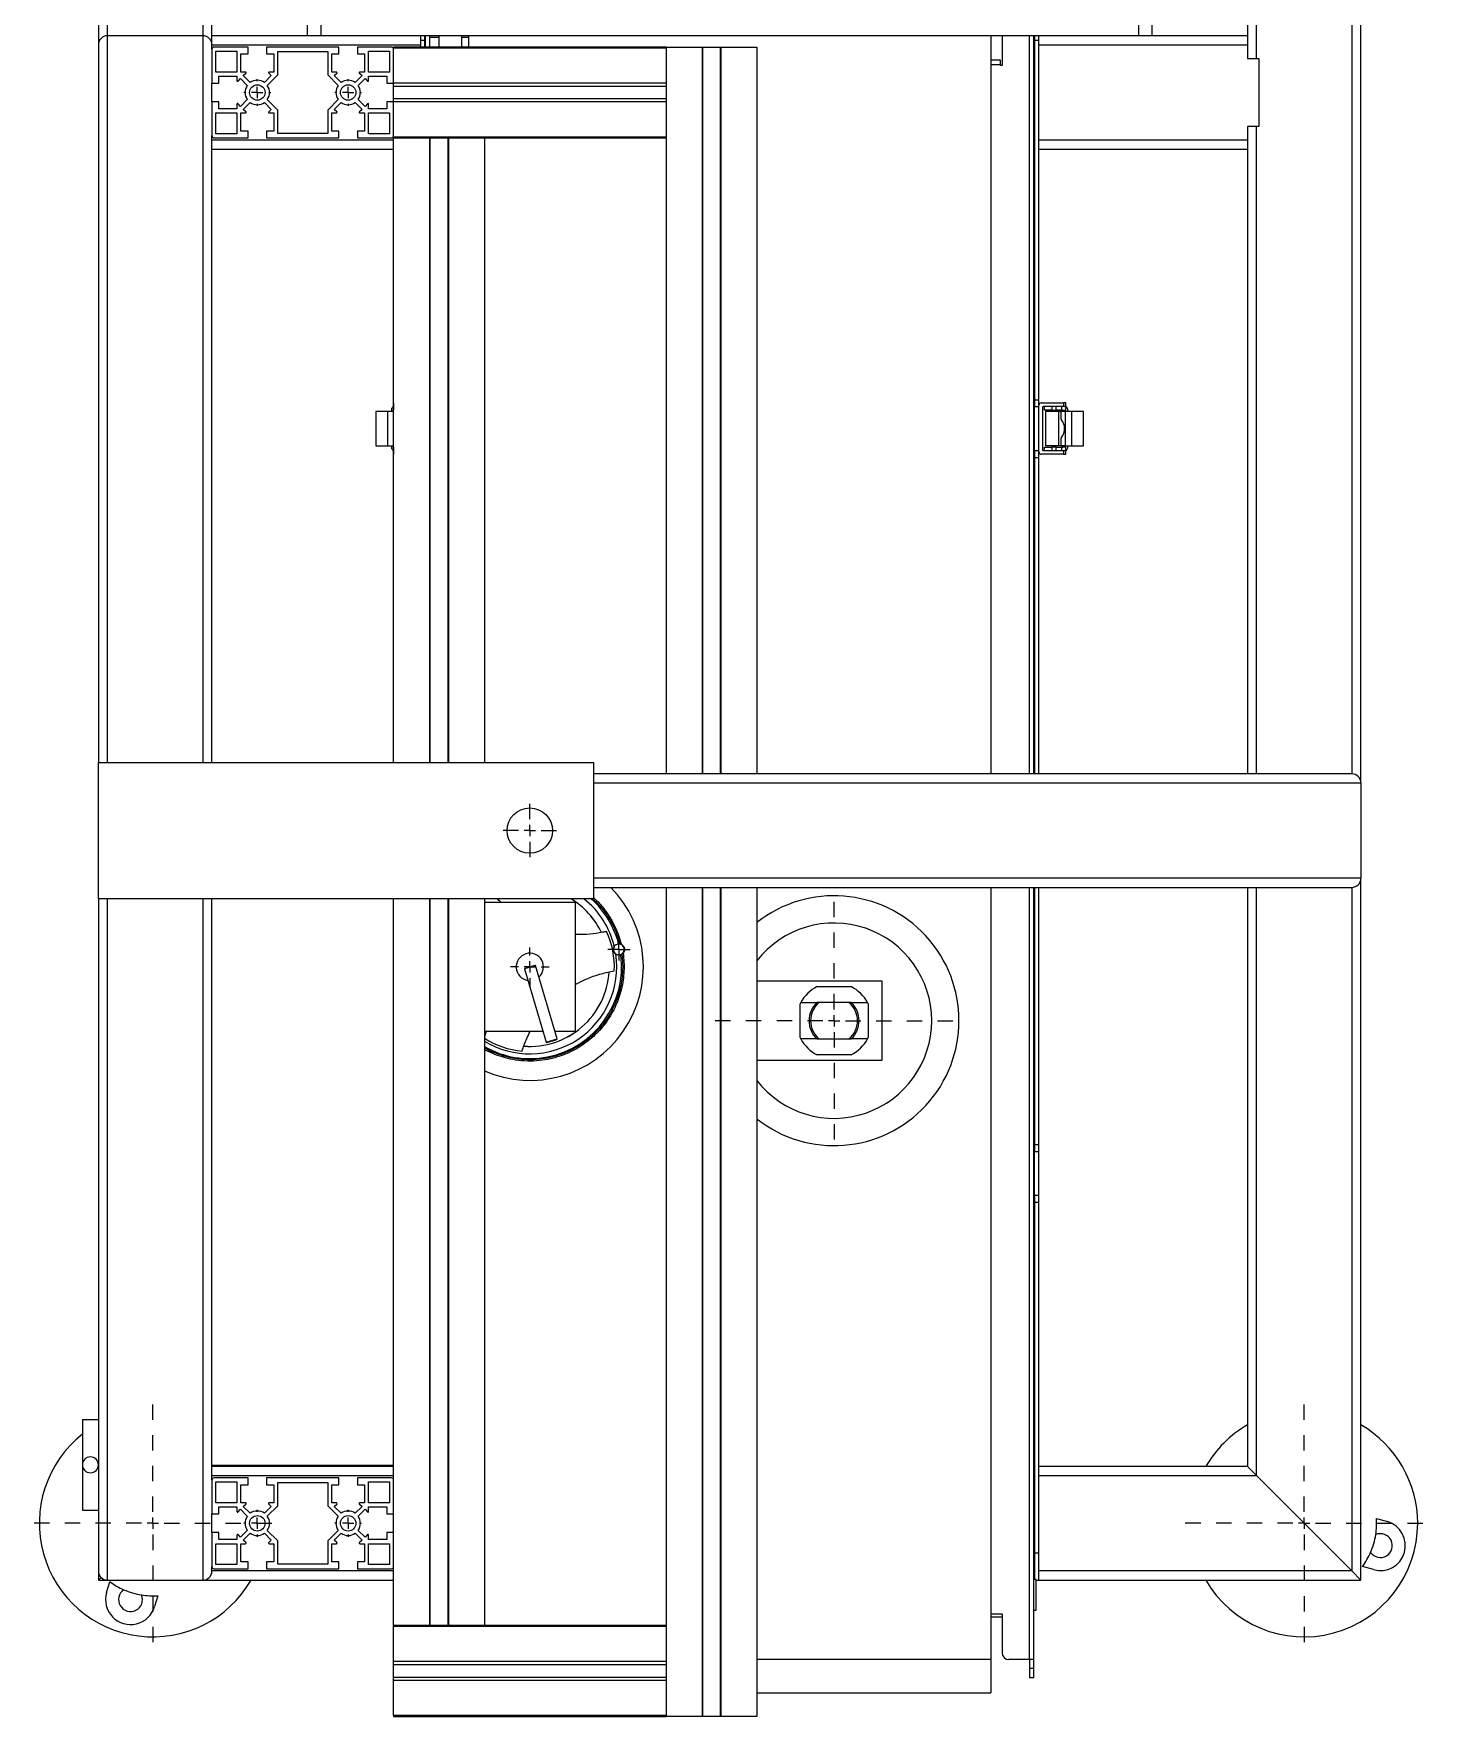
# Model space of a CAD drawing. Header units: millimetres. Extents: x -1052 to 3351, y 0 to 2015.
# Drawn here: x -318.82 to -309.77, y 1730.34 to 1741.3 of the extents above; entities that cross this region are included whole.
import ezdxf

# ---------------------------------------------------------------- set-up
doc = ezdxf.new("R2010")
doc.units = ezdxf.units.MM
doc.linetypes.add('虚线', pattern=[2, 1, -1])
doc.layers.add('粗实线层', color=7, linetype='Continuous', lineweight=35)
doc.layers.add('虚线层', color=6, linetype='虚线', lineweight=18)

# ---------------------------------------------------------------- blocks, each defined once
blk = doc.blocks.new('SW_CENTERMARKSYMBOL_0')
at = {"layer": '虚线层', "color": 0}
for p, q in [((-5, 0), (-5.9, 0)), ((0, 0), (-2.5, 0)), ((0, 5), (0, 5.9)), ((0, 0), (0, 2.5)), ((0, 0), (0, -2.5)), ((0, 0), (2.5, 0)), ((5, 0), (5.9, 0)), ((0, -5), (0, -5.9))]:
    blk.add_line(p, q, dxfattribs=at)
blk = doc.blocks.new('SW_CENTERMARKSYMBOL_1')
at = {"layer": '虚线层', "color": 0}
for p, q in [((-5, 0), (-5.9, 0)), ((0, 0), (-2.5, 0)), ((0, 5), (0, 5.9)), ((0, 0), (0, 2.5)), ((0, 0), (0, -2.5)), ((0, 0), (2.5, 0)), ((5, 0), (5.9, 0)), ((0, -5), (0, -5.9))]:
    blk.add_line(p, q, dxfattribs=at)
blk = doc.blocks.new('SW_CENTERMARKSYMBOL_4')
at = {"layer": '虚线层', "color": 0}
for p, q in [((0, 5), (0, 57.5)), ((-5, 0), (-57.5, 0)), ((0, 0), (-2.5, 0)), ((0, 0), (0, 2.5)), ((0, 0), (0, -2.5)), ((0, 0), (2.5, 0)), ((5, 0), (57.5, 0)), ((0, -5), (0, -57.5))]:
    blk.add_line(p, q, dxfattribs=at)
blk = doc.blocks.new('SW_CENTERMARKSYMBOL_5')
at = {"layer": '虚线层', "color": 0}
for p, q in [((0, 5), (0, 8.5)), ((-5, 0), (-8.5, 0)), ((0, 0), (-2.5, 0)), ((0, 0), (0, 2.5)), ((0, 0), (0, -2.5)), ((0, 0), (2.5, 0)), ((5, 0), (8.5, 0)), ((0, -5), (0, -8.5))]:
    blk.add_line(p, q, dxfattribs=at)
blk = doc.blocks.new('SW_CENTERMARKSYMBOL_7')
at = {"layer": '虚线层', "color": 0}
for p, q in [((0, 5), (0, 52.5)), ((-5, 0), (-52.5, 0)), ((0, 0), (-2.5, 0)), ((0, 0), (0, 2.5)), ((0, 0), (0, -2.5)), ((0, 0), (2.5, 0)), ((5, 0), (52.5, 0)), ((0, -5), (0, -52.5))]:
    blk.add_line(p, q, dxfattribs=at)
blk = doc.blocks.new('SW_CENTERMARKSYMBOL_12')
at = {"layer": '虚线层', "color": 0}
for p, q in [((0, 5), (0, 52.5)), ((-5, 0), (-52.5, 0)), ((0, 0), (-2.5, 0)), ((0, 0), (0, 2.5)), ((0, 0), (0, -2.5)), ((0, 0), (2.5, 0)), ((5, 0), (52.5, 0)), ((0, -5), (0, -52.5))]:
    blk.add_line(p, q, dxfattribs=at)
blk = doc.blocks.new('SW_CENTERMARKSYMBOL_13')
at = {"layer": '虚线层', "color": 0}
for p, q in [((0, 5), (0, 12.5)), ((-5, 0), (-12.5, 0)), ((0, 0), (-2.5, 0)), ((0, 0), (0, 2.5)), ((0, 0), (0, -2.5)), ((0, 0), (2.5, 0)), ((5, 0), (12.5, 0)), ((0, -5), (0, -12.5))]:
    blk.add_line(p, q, dxfattribs=at)
blk = doc.blocks.new('SW_CENTERMARKSYMBOL_16')
at = {"layer": '虚线层', "color": 0}
for p, q in [((-2.5, 0), (-4.89, 0)), ((0, 0), (-2.5, 0)), ((0, 2.5), (0, 4.89)), ((0, 0), (0, 2.5)), ((0, 0), (0, -2.5)), ((0, 0), (2.5, 0)), ((2.5, 0), (4.89, 0)), ((0, -2.5), (0, -4.89))]:
    blk.add_line(p, q, dxfattribs=at)
blk = doc.blocks.new('SW_CENTERMARKSYMBOL_17')
at = {"layer": '虚线层', "color": 0}
for p, q in [((-5, 0), (-5.9, 0)), ((0, 0), (-2.5, 0)), ((0, 5), (0, 5.9)), ((0, 0), (0, 2.5)), ((0, 0), (0, -2.5)), ((0, 0), (2.5, 0)), ((5, 0), (5.9, 0)), ((0, -5), (0, -5.9))]:
    blk.add_line(p, q, dxfattribs=at)
blk = doc.blocks.new('SW_CENTERMARKSYMBOL_18')
at = {"layer": '虚线层', "color": 0}
for p, q in [((-5, 0), (-5.9, 0)), ((0, 0), (-2.5, 0)), ((0, 5), (0, 5.9)), ((0, 0), (0, 2.5)), ((0, 0), (0, -2.5)), ((0, 0), (2.5, 0)), ((5, 0), (5.9, 0)), ((0, -5), (0, -5.9))]:
    blk.add_line(p, q, dxfattribs=at)
blk = doc.blocks.new('10')
at = {"color": 7, "linetype": 'Continuous', "lineweight": 25}
for p, q in [((-13353.25, 4325.24), (-13353.25, 3499.24)), ((-13349.25, 3503.24), (-13349.25, 4321.24)), ((-13307.25, 3990.24), (-13307.25, 3503.24)), ((-13303.25, 3503.24), (-13303.25, 3980.24)), ((-13261.25, 3953.24), (-13261.25, 3503.24)), ((-13255.25, 3953.24), (-13255.25, 3503.24)), ((-12895.25, 3953.24), (-12895.25, 3503.24)), ((-12889.25, 3755.64), (-12889.25, 3503.24)), ((-12847.25, 3755.64), (-12847.25, 3503.24)), ((-12843.25, 3493.24), (-12843.25, 3755.64)), ((-12801.25, 3755.64), (-12801.25, 3178.24)), ((-12797.25, 3174.24), (-12797.25, 3755.64)), ((-13353.25, 3499.24), (-13353.25, 3183.24)), ((-13307.25, 3503.24), (-13349.25, 3503.24)), ((-13349.25, 3183.24), (-13349.25, 3503.24)), ((-13307.25, 3503.24), (-13307.25, 3183.24)), ((-13261.25, 3503.24), (-13303.25, 3503.24)), ((-13303.25, 3499.24), (-13303.25, 3503.24)), ((-13303.25, 3497.24), (-13303.25, 3499.24)), ((-13303.25, 3499.24), (-13211.45, 3499.24)), ((-13303.25, 3497.24), (-13303.25, 3482.34)), ((-13287.35, 3498.24), (-13302.25, 3498.24)), ((-13287.35, 3495.24), (-13287.35, 3498.24)), ((-13279.15, 3498.24), (-13279.15, 3495.24)), ((-13247.35, 3498.24), (-13279.15, 3498.24)), ((-13255.25, 3503.24), (-13261.25, 3503.24)), ((-12895.25, 3503.24), (-13255.25, 3503.24)), ((-13247.35, 3495.24), (-13247.35, 3498.24)), ((-13224.25, 3498.24), (-13239.15, 3498.24)), ((-13239.15, 3498.24), (-13239.15, 3495.24)), ((-13223.25, 3498.24), (-13223.25, 3497.94)), ((-13103.25, 3498.24), (-13223.25, 3498.24)), ((-13223.25, 3497.94), (-13103.25, 3497.94)), ((-13223.25, 3497.24), (-13223.25, 3497.94)), ((-13223.25, 3482.34), (-13223.25, 3497.24)), ((-13211.45, 3503.24), (-13211.45, 3501.24)), ((-13211.45, 3501.24), (-13211.45, 3498.24)), ((-13211.45, 3501.24), (-13209.45, 3501.24)), ((-13209.45, 3501.24), (-13209.45, 3503.24)), ((-13209.25, 3502.48), (-13209.45, 3502.48)), ((-13209.45, 3498.24), (-13209.45, 3501.24)), ((-13209.25, 3498.24), (-13209.25, 3503.24)), ((-13207.25, 3498.24), (-13207.25, 3503.24)), ((-13203.25, 3502.48), (-13207.25, 3502.48)), ((-13203.25, 3503.24), (-13203.25, 3498.24)), ((-13193.25, 3498.24), (-13193.25, 3503.24)), ((-13190.25, 3502.48), (-13193.25, 3502.48)), ((-13190.25, 3503.24), (-13190.25, 3498.24)), ((-13103.25, 3497.94), (-13103.25, 3498.24)), ((-13103.25, 3498.24), (-13087.4, 3498.24)), ((-13103.25, 3497.94), (-13103.25, 3482.39)), ((-13087.4, 3498.24), (-13087.4, 3178.24)), ((-13087.4, 3498.24), (-13087.27, 3498.24)), ((-13087.27, 3498.24), (-13087.27, 3178.24)), ((-13087.27, 3498.24), (-13079.23, 3498.24)), ((-13079.23, 3178.24), (-13079.23, 3498.24)), ((-13079.23, 3498.24), (-13079.1, 3498.24)), ((-13079.1, 3498.24), (-13079.1, 3178.24)), ((-13079.1, 3498.24), (-13063.25, 3498.24)), ((-13063.25, 3498.24), (-13063.25, 3178.24)), ((-12960.25, 3503.24), (-12960.25, 3178.24)), ((-12955.25, 3503.24), (-12955.25, 3490.14)), ((-12943.25, 3178.24), (-12943.25, 3503.24)), ((-12941.25, 3178.24), (-12941.25, 3503.24)), ((-12941.05, 3503.24), (-12941.05, 3501.24)), ((-12941.05, 3501.24), (-12939.05, 3501.24)), ((-12941.05, 3501.24), (-12941.05, 3342.89)), ((-12939.05, 3501.24), (-12939.05, 3503.24)), ((-12939.05, 3342.89), (-12939.05, 3501.24)), ((-12939.05, 3499.24), (-12847.25, 3499.24)), ((-12889.25, 3503.24), (-12895.25, 3503.24)), ((-12847.25, 3503.24), (-12889.25, 3503.24)), ((-12847.25, 3503.24), (-12847.25, 3499.24)), ((-12847.25, 3499.24), (-12847.25, 3493.24)), ((-13301.45, 3496.44), (-13292.25, 3496.44)), ((-13301.45, 3487.24), (-13301.45, 3496.44)), ((-13292.25, 3496.44), (-13292.25, 3487.24)), ((-13290.45, 3495.24), (-13287.35, 3495.24)), ((-13290.45, 3487.24), (-13290.45, 3495.24)), ((-13279.15, 3495.24), (-13276.05, 3495.24)), ((-13276.05, 3495.24), (-13276.05, 3487.24)), ((-13274.25, 3485.97), (-13274.25, 3496.24)), ((-13274.25, 3496.24), (-13252.25, 3496.24)), ((-13252.25, 3496.24), (-13252.25, 3485.97)), ((-13250.45, 3495.24), (-13247.35, 3495.24)), ((-13250.45, 3487.24), (-13250.45, 3495.24)), ((-13239.15, 3495.24), (-13236.05, 3495.24)), ((-13236.05, 3495.24), (-13236.05, 3487.24)), ((-13234.25, 3496.44), (-13225.05, 3496.44)), ((-13234.25, 3487.24), (-13234.25, 3496.44)), ((-13225.05, 3496.44), (-13225.05, 3487.24)), ((-12956, 3492.44), (-12960.25, 3492.44)), ((-12956, 3490.44), (-12960.25, 3490.44)), ((-12956, 3490.44), (-12956, 3492.44)), ((-12956, 3490.14), (-12956, 3490.44)), ((-12955.25, 3490.14), (-12956, 3490.14)), ((-12847.25, 3493.24), (-12842.25, 3493.24)), ((-12843.25, 3493.24), (-12842.25, 3493.24)), ((-12842.25, 3493.24), (-12842.25, 3463.24)), ((-13303.25, 3482.34), (-13300.25, 3482.34)), ((-13303.25, 3474.14), (-13303.25, 3482.34)), ((-13292.25, 3487.24), (-13301.45, 3487.24)), ((-13300.25, 3485.44), (-13292.25, 3485.44)), ((-13300.25, 3482.34), (-13300.25, 3485.44)), ((-13292.25, 3485.44), (-13292.25, 3483.44)), ((-13291.73, 3483.24), (-13290.68, 3484.4)), ((-13290.68, 3484.4), (-13287.65, 3481.37)), ((-13288.45, 3487.24), (-13290.45, 3487.24)), ((-13289.41, 3485.68), (-13288.25, 3486.72)), ((-13286.38, 3482.64), (-13289.41, 3485.68)), ((-13277.09, 3485.68), (-13280.12, 3482.64)), ((-13278.85, 3481.37), (-13274.25, 3485.97)), ((-13278.25, 3486.72), (-13277.09, 3485.68)), ((-13276.05, 3487.24), (-13278.05, 3487.24)), ((-13252.25, 3485.97), (-13247.65, 3481.37)), ((-13248.45, 3487.24), (-13250.45, 3487.24)), ((-13249.41, 3485.68), (-13248.25, 3486.72)), ((-13246.38, 3482.64), (-13249.41, 3485.68)), ((-13237.09, 3485.68), (-13240.12, 3482.64)), ((-13238.85, 3481.37), (-13235.82, 3484.4)), ((-13238.25, 3486.72), (-13237.09, 3485.68)), ((-13236.05, 3487.24), (-13238.05, 3487.24)), ((-13235.82, 3484.4), (-13234.77, 3483.24)), ((-13225.05, 3487.24), (-13234.25, 3487.24)), ((-13234.25, 3485.44), (-13226.25, 3485.44)), ((-13234.25, 3483.44), (-13234.25, 3485.44)), ((-13226.25, 3485.44), (-13226.25, 3482.34)), ((-13226.25, 3482.34), (-13223.25, 3482.34)), ((-13103.25, 3482.39), (-13223.25, 3482.39)), ((-13223.25, 3480.94), (-13223.25, 3482.34)), ((-13103.25, 3482.39), (-13103.25, 3474.09)), ((-13287.65, 3475.11), (-13290.68, 3472.08)), ((-13274.25, 3470.52), (-13278.85, 3475.11)), ((-13247.65, 3475.11), (-13252.25, 3470.52)), ((-13235.82, 3472.08), (-13238.85, 3475.11)), ((-13103.25, 3480.94), (-13223.25, 3480.94)), ((-13223.25, 3475.55), (-13223.25, 3480.94)), ((-13223.25, 3475.55), (-13103.25, 3475.55)), ((-13223.25, 3474.14), (-13223.25, 3475.55)), ((-13303.25, 3474.14), (-13303.25, 3459.24)), ((-13300.25, 3474.14), (-13303.25, 3474.14)), ((-13301.45, 3460.04), (-13301.45, 3469.24)), ((-13301.45, 3469.24), (-13292.25, 3469.24)), ((-13300.25, 3471.04), (-13300.25, 3474.14)), ((-13292.25, 3471.04), (-13300.25, 3471.04)), ((-13292.25, 3473.04), (-13292.25, 3471.04)), ((-13292.25, 3469.24), (-13292.25, 3460.04)), ((-13290.68, 3472.08), (-13291.73, 3473.24)), ((-13290.45, 3469.24), (-13288.45, 3469.24)), ((-13290.45, 3461.24), (-13290.45, 3469.24)), ((-13289.41, 3470.81), (-13286.38, 3473.84)), ((-13288.25, 3469.77), (-13289.41, 3470.81)), ((-13280.12, 3473.84), (-13277.09, 3470.81)), ((-13277.09, 3470.81), (-13278.25, 3469.77)), ((-13278.05, 3469.24), (-13276.05, 3469.24)), ((-13276.05, 3469.24), (-13276.05, 3461.24)), ((-13274.25, 3460.24), (-13274.25, 3470.52)), ((-13252.25, 3470.52), (-13252.25, 3460.24)), ((-13250.45, 3469.24), (-13248.45, 3469.24)), ((-13250.45, 3461.24), (-13250.45, 3469.24)), ((-13249.41, 3470.81), (-13246.38, 3473.84)), ((-13248.25, 3469.77), (-13249.41, 3470.81)), ((-13240.12, 3473.84), (-13237.09, 3470.81)), ((-13237.09, 3470.81), (-13238.25, 3469.77)), ((-13238.05, 3469.24), (-13236.05, 3469.24)), ((-13236.05, 3469.24), (-13236.05, 3461.24)), ((-13234.77, 3473.24), (-13235.82, 3472.08)), ((-13234.25, 3471.04), (-13234.25, 3473.04)), ((-13226.25, 3471.04), (-13234.25, 3471.04)), ((-13234.25, 3460.04), (-13234.25, 3469.24)), ((-13234.25, 3469.24), (-13225.05, 3469.24)), ((-13223.25, 3474.14), (-13226.25, 3474.14)), ((-13226.25, 3474.14), (-13226.25, 3471.04)), ((-13225.05, 3469.24), (-13225.05, 3460.04)), ((-13223.25, 3459.24), (-13223.25, 3474.14)), ((-13103.25, 3474.09), (-13223.25, 3474.09)), ((-13103.25, 3474.09), (-13103.25, 3458.54)), ((-13292.25, 3460.04), (-13301.45, 3460.04)), ((-13287.35, 3461.24), (-13290.45, 3461.24)), ((-13287.35, 3458.24), (-13287.35, 3461.24)), ((-13279.15, 3461.24), (-13279.15, 3458.24)), ((-13276.05, 3461.24), (-13279.15, 3461.24)), ((-13252.25, 3460.24), (-13274.25, 3460.24)), ((-13247.35, 3461.24), (-13250.45, 3461.24)), ((-13247.35, 3458.24), (-13247.35, 3461.24)), ((-13239.15, 3461.24), (-13239.15, 3458.24)), ((-13236.05, 3461.24), (-13239.15, 3461.24)), ((-13225.05, 3460.04), (-13234.25, 3460.04)), ((-12842.25, 3463.24), (-12847.25, 3463.24)), ((-12847.25, 3463.24), (-12847.25, 3457.24)), ((-12842.25, 3463.24), (-12843.25, 3463.24)), ((-12843.25, 3178.24), (-12843.25, 3463.24)), ((-13303.25, 3183.24), (-13303.25, 3459.24)), ((-13223.25, 3457.24), (-13303.25, 3457.24)), ((-13303.25, 3453.24), (-13223.25, 3453.24)), ((-13302.25, 3458.24), (-13287.35, 3458.24)), ((-13279.15, 3458.24), (-13247.35, 3458.24)), ((-13239.15, 3458.24), (-13224.25, 3458.24)), ((-13223.25, 3458.54), (-13223.25, 3459.24)), ((-13223.25, 3458.54), (-13223.25, 3458.24)), ((-13103.25, 3458.54), (-13223.25, 3458.54)), ((-13223.25, 3458.24), (-13103.25, 3458.24)), ((-13223.25, 3183.24), (-13223.25, 3458.24)), ((-13207.4, 3458.24), (-13207.4, 3183.24)), ((-13207.27, 3458.24), (-13207.27, 3183.24)), ((-13199.23, 3183.24), (-13199.23, 3458.24)), ((-13199.1, 3458.24), (-13199.1, 3183.24)), ((-13183.25, 3458.24), (-13183.25, 3183.24)), ((-13103.25, 3458.24), (-13103.25, 3458.54)), ((-13103.25, 3458.24), (-13103.25, 3178.24)), ((-12847.25, 3457.24), (-12939.05, 3457.24)), ((-12939.05, 3453.24), (-12847.25, 3453.24)), ((-12847.25, 3457.24), (-12847.25, 3453.24)), ((-12847.25, 3453.24), (-12847.25, 3178.24)), ((-13223.35, 3341.54), (-13223.35, 3339.94)), ((-13223.25, 3341.54), (-13223.35, 3341.54)), ((-12941.05, 3342.89), (-12939.05, 3342.89)), ((-12941.05, 3342.89), (-12941.05, 3339.97)), ((-12939.05, 3339.97), (-12939.05, 3342.89)), ((-12938.05, 3341.54), (-12928.15, 3341.54)), ((-12928.15, 3341.54), (-12928.15, 3339.94)), ((-12927.15, 3341.54), (-12928.15, 3341.54)), ((-12927.15, 3339.94), (-12927.15, 3341.54)), ((-13231.05, 3337.79), (-13231.05, 3322.69)), ((-13225.73, 3337.79), (-13231.05, 3337.79)), ((-13225.73, 3322.69), (-13225.73, 3337.79)), ((-13223.25, 3337.79), (-13225.73, 3337.79)), ((-13224.15, 3338.64), (-13224.15, 3337.79)), ((-13223.25, 3339.94), (-13223.35, 3339.94)), ((-13223.35, 3339.84), (-13223.35, 3338.34)), ((-13223.35, 3338.34), (-13223.25, 3338.34)), ((-12941.05, 3339.97), (-12939.05, 3339.97)), ((-12941.05, 3320.51), (-12941.05, 3339.97)), ((-12939.05, 3320.51), (-12939.05, 3339.97)), ((-12937.45, 3339.74), (-12937.45, 3320.74)), ((-12928.15, 3339.94), (-12937.25, 3339.94)), ((-12936.65, 3338.34), (-12936.65, 3339.94)), ((-12933.4, 3338.34), (-12936.65, 3338.34)), ((-12936.15, 3337.79), (-12936.15, 3322.69)), ((-12930.26, 3337.79), (-12936.15, 3337.79)), ((-12933.4, 3339.94), (-12933.4, 3338.34)), ((-12933.4, 3338.34), (-12931.42, 3338.34)), ((-12931.42, 3338.34), (-12931.42, 3339.94)), ((-12929.15, 3339.94), (-12931.42, 3339.94)), ((-12929.15, 3338.34), (-12931.42, 3338.34)), ((-12930.26, 3322.69), (-12930.26, 3337.79)), ((-12928.97, 3337.79), (-12930.26, 3337.79)), ((-12929.27, 3334.54), (-12929.27, 3337.29)), ((-12929.15, 3339.94), (-12929.15, 3338.34)), ((-12929.15, 3338.34), (-12927.15, 3338.34)), ((-12927.45, 3337.79), (-12928.97, 3337.79)), ((-12927.15, 3339.94), (-12928.15, 3339.94)), ((-12927.95, 3337.79), (-12927.95, 3337.84)), ((-12927.45, 3337.79), (-12927.45, 3322.69)), ((-12924.77, 3337.79), (-12927.45, 3337.79)), ((-12927.15, 3338.34), (-12927.15, 3339.84)), ((-12926.35, 3337.79), (-12926.35, 3338.64)), ((-12924.77, 3337.79), (-12924.77, 3322.69)), ((-12919.45, 3337.79), (-12924.77, 3337.79)), ((-12919.45, 3322.69), (-12919.45, 3337.79)), ((-13231.05, 3322.69), (-13225.73, 3322.69)), ((-13225.73, 3322.69), (-13223.25, 3322.69)), ((-13224.15, 3322.69), (-13224.15, 3321.84)), ((-13223.35, 3322.14), (-13223.35, 3320.64)), ((-13223.25, 3322.14), (-13223.35, 3322.14)), ((-13223.35, 3320.54), (-13223.35, 3318.94)), ((-13223.35, 3320.54), (-13223.25, 3320.54)), ((-12939.05, 3320.51), (-12941.05, 3320.51)), ((-12941.05, 3320.51), (-12941.05, 3317.59)), ((-12939.05, 3317.59), (-12939.05, 3320.51)), ((-12937.25, 3320.54), (-12928.15, 3320.54)), ((-12936.65, 3320.54), (-12936.65, 3322.14)), ((-12936.65, 3322.14), (-12933.4, 3322.14)), ((-12930.26, 3322.69), (-12936.15, 3322.69)), ((-12933.4, 3322.14), (-12933.4, 3320.54)), ((-12931.42, 3322.14), (-12933.4, 3322.14)), ((-12931.42, 3322.14), (-12929.15, 3322.14)), ((-12931.42, 3320.54), (-12931.42, 3322.14)), ((-12931.42, 3320.54), (-12929.15, 3320.54)), ((-12928.97, 3322.69), (-12930.26, 3322.69)), ((-12929.27, 3323.19), (-12929.27, 3325.94)), ((-12929.15, 3322.14), (-12929.15, 3320.54)), ((-12927.15, 3322.14), (-12929.15, 3322.14)), ((-12927.45, 3322.69), (-12928.97, 3322.69)), ((-12928.15, 3320.54), (-12928.15, 3318.94)), ((-12928.15, 3320.54), (-12927.15, 3320.54)), ((-12927.95, 3322.64), (-12927.95, 3322.69)), ((-12927.45, 3322.69), (-12924.77, 3322.69)), ((-12927.15, 3320.64), (-12927.15, 3322.14)), ((-12927.15, 3318.94), (-12927.15, 3320.54)), ((-12926.35, 3321.84), (-12926.35, 3322.69)), ((-12924.77, 3322.69), (-12919.45, 3322.69)), ((-13223.35, 3318.94), (-13223.25, 3318.94)), ((-12941.05, 3317.59), (-12939.05, 3317.59)), ((-12941.05, 3317.59), (-12941.05, 3178.24)), ((-12939.05, 3178.24), (-12939.05, 3317.59)), ((-12928.15, 3318.94), (-12938.05, 3318.94)), ((-12928.15, 3318.94), (-12927.15, 3318.94)), ((-13353.25, 3123.24), (-13353.25, 3183.24)), ((-13353.25, 3183.24), (-13135.25, 3183.24)), ((-13135.25, 3183.24), (-13135.25, 3123.24)), ((-12801.25, 3178.24), (-13135.25, 3178.24)), ((-13135.25, 3174.24), (-12797.25, 3174.24)), ((-12797.25, 3174.24), (-12797.25, 3132.24)), ((-12797.25, 3132.24), (-13135.25, 3132.24)), ((-13135.25, 3128.24), (-12801.25, 3128.24)), ((-13103.25, 3128.24), (-13103.25, 2803.24)), ((-13087.4, 3128.24), (-13087.4, 2763.24)), ((-13087.27, 3128.24), (-13087.27, 2763.24)), ((-13079.23, 2763.24), (-13079.23, 3128.24)), ((-13079.1, 3128.24), (-13079.1, 2763.24)), ((-13063.25, 3128.24), (-13063.25, 2763.24)), ((-12960.25, 3128.24), (-12960.25, 2788.24)), ((-12943.25, 2788.24), (-12943.25, 3128.24)), ((-12941.25, 2788.24), (-12941.25, 3128.24)), ((-12941.05, 3128.24), (-12941.05, 3014.89)), ((-12939.05, 3014.89), (-12939.05, 3128.24)), ((-12847.25, 3128.24), (-12847.25, 2873.24)), ((-12843.25, 2869.24), (-12843.25, 3128.24)), ((-12801.25, 3128.24), (-12801.25, 2827.24)), ((-12797.25, 2823.24), (-12797.25, 3132.24)), ((-13135.25, 3123.24), (-13353.25, 3123.24)), ((-13353.25, 3123.24), (-13353.25, 2827.24)), ((-13349.25, 2823.24), (-13349.25, 3123.24)), ((-13307.25, 3123.24), (-13307.25, 2823.24)), ((-13303.25, 2867.24), (-13303.25, 3123.24)), ((-13223.25, 2867.24), (-13223.25, 3123.24)), ((-13207.4, 3123.24), (-13207.4, 2803.24)), ((-13207.27, 3123.24), (-13207.27, 2803.24)), ((-13199.23, 2803.24), (-13199.23, 3123.24)), ((-13199.1, 3123.24), (-13199.1, 2803.24)), ((-13183.25, 3123.24), (-13183.25, 2803.24)), ((-13183.25, 3121.74), (-13143.25, 3121.74)), ((-13143.25, 3121.74), (-13143.25, 3064.74)), ((-13160.8, 3093.77), (-13165.59, 3092.34)), ((-13165.45, 3092.59), (-13165.59, 3092.34)), ((-13165.59, 3092.34), (-13155.99, 3060.14)), ((-13161.05, 3093.9), (-13165.45, 3092.59)), ((-13160.8, 3093.77), (-13161.05, 3093.9)), ((-13151.2, 3061.57), (-13160.8, 3093.77)), ((-13063.25, 3087.04), (-13008.25, 3087.04)), ((-13036.7, 3084.54), (-13021.8, 3084.54)), ((-13008.25, 3087.04), (-13008.25, 3052.04)), ((-13044.25, 3062.08), (-13044.25, 3076.99)), ((-13043.97, 3077.54), (-13036.8, 3077.54)), ((-13022.71, 3077.54), (-13035.79, 3077.54)), ((-13021.7, 3077.54), (-13014.53, 3077.54)), ((-13014.25, 3076.99), (-13014.25, 3062.08)), ((-13182.48, 3064.74), (-13183.25, 3062.41)), ((-13157.36, 3064.74), (-13183.25, 3064.74)), ((-13182.63, 3064.1), (-13183.25, 3064.52)), ((-13183.25, 3064.51), (-13182.63, 3064.09)), ((-13155.99, 3060.14), (-13151.2, 3061.57)), ((-13155.99, 3060.14), (-13155.74, 3060)), ((-13155.74, 3060), (-13151.33, 3061.32)), ((-13143.25, 3064.74), (-13152.14, 3064.74)), ((-13151.33, 3061.32), (-13151.2, 3061.57)), ((-13036.8, 3061.54), (-13043.97, 3061.54)), ((-13035.79, 3061.54), (-13022.71, 3061.54)), ((-13014.53, 3061.54), (-13021.7, 3061.54)), ((-13021.8, 3054.54), (-13036.7, 3054.54)), ((-13008.25, 3052.04), (-13063.25, 3052.04)), ((-12939.05, 3014.89), (-12941.05, 3014.89)), ((-12941.05, 3014.89), (-12941.05, 3011.97)), ((-12941.05, 3011.97), (-12939.05, 3011.97)), ((-12941.05, 2992.51), (-12941.05, 3011.97)), ((-12939.05, 3011.97), (-12939.05, 3014.89)), ((-12939.05, 2992.51), (-12939.05, 3011.97)), ((-12939.05, 2992.51), (-12941.05, 2992.51)), ((-12941.05, 2992.51), (-12941.05, 2989.59)), ((-12941.05, 2989.59), (-12939.05, 2989.59)), ((-12941.05, 2989.59), (-12941.05, 2835.24)), ((-12939.05, 2989.59), (-12939.05, 2992.51)), ((-12939.05, 2835.24), (-12939.05, 2989.59)), ((-13360.25, 2893.99), (-13360.25, 2873.99)), ((-13360.25, 2893.99), (-13353.25, 2893.99)), ((-13360.25, 2873.99), (-13360.25, 2853.99)), ((-13223.25, 2873.74), (-13303.25, 2873.74)), ((-13223.25, 2873.24), (-13303.25, 2873.24)), ((-13303.25, 2869.24), (-13223.25, 2869.24)), ((-13287.35, 2868.24), (-13302.25, 2868.24)), ((-13287.35, 2865.24), (-13287.35, 2868.24)), ((-13286.24, 2873.74), (-13285.95, 2873.24)), ((-13279.15, 2868.24), (-13279.15, 2865.24)), ((-13247.35, 2868.24), (-13279.15, 2868.24)), ((-13247.35, 2865.24), (-13247.35, 2868.24)), ((-13239.15, 2868.24), (-13239.15, 2865.24)), ((-13224.25, 2868.24), (-13239.15, 2868.24)), ((-12847.25, 2873.24), (-12939.05, 2873.24)), ((-12939.05, 2869.24), (-12843.25, 2869.24)), ((-12847.25, 2873.24), (-12843.25, 2869.24)), ((-12843.25, 2869.24), (-12847.25, 2873.24)), ((-12843.25, 2869.24), (-12801.25, 2827.24)), ((-13303.25, 2867.24), (-13303.25, 2852.34)), ((-13301.45, 2866.44), (-13292.25, 2866.44)), ((-13301.45, 2857.24), (-13301.45, 2866.44)), ((-13292.25, 2866.44), (-13292.25, 2857.24)), ((-13290.45, 2865.24), (-13287.35, 2865.24)), ((-13290.45, 2857.24), (-13290.45, 2865.24)), ((-13279.15, 2865.24), (-13276.05, 2865.24)), ((-13276.05, 2865.24), (-13276.05, 2857.24)), ((-13274.25, 2855.97), (-13274.25, 2866.24)), ((-13274.25, 2866.24), (-13252.25, 2866.24)), ((-13252.25, 2866.24), (-13252.25, 2855.97)), ((-13250.45, 2865.24), (-13247.35, 2865.24)), ((-13250.45, 2857.24), (-13250.45, 2865.24)), ((-13239.15, 2865.24), (-13236.05, 2865.24)), ((-13236.05, 2865.24), (-13236.05, 2857.24)), ((-13234.25, 2866.44), (-13225.05, 2866.44)), ((-13234.25, 2857.24), (-13234.25, 2866.44)), ((-13225.05, 2866.44), (-13225.05, 2857.24)), ((-13223.25, 2852.34), (-13223.25, 2867.24)), ((-13360.25, 2853.99), (-13353.25, 2853.99)), ((-13292.25, 2857.24), (-13301.45, 2857.24)), ((-13300.25, 2855.44), (-13292.25, 2855.44)), ((-13300.25, 2852.34), (-13300.25, 2855.44)), ((-13292.25, 2855.44), (-13292.25, 2853.44)), ((-13291.73, 2853.24), (-13290.68, 2854.4)), ((-13290.68, 2854.4), (-13287.65, 2851.37)), ((-13288.45, 2857.24), (-13290.45, 2857.24)), ((-13289.41, 2855.68), (-13288.25, 2856.72)), ((-13286.38, 2852.64), (-13289.41, 2855.68)), ((-13277.09, 2855.68), (-13280.12, 2852.64)), ((-13278.85, 2851.37), (-13274.25, 2855.97)), ((-13278.25, 2856.72), (-13277.09, 2855.68)), ((-13276.05, 2857.24), (-13278.05, 2857.24)), ((-13252.25, 2855.97), (-13247.65, 2851.37)), ((-13248.45, 2857.24), (-13250.45, 2857.24)), ((-13249.41, 2855.68), (-13248.25, 2856.72)), ((-13246.38, 2852.64), (-13249.41, 2855.68)), ((-13237.09, 2855.68), (-13240.12, 2852.64)), ((-13238.85, 2851.37), (-13235.82, 2854.4)), ((-13238.25, 2856.72), (-13237.09, 2855.68)), ((-13236.05, 2857.24), (-13238.05, 2857.24)), ((-13235.82, 2854.4), (-13234.77, 2853.24)), ((-13225.05, 2857.24), (-13234.25, 2857.24)), ((-13234.25, 2855.44), (-13226.25, 2855.44)), ((-13234.25, 2853.44), (-13234.25, 2855.44)), ((-13226.25, 2855.44), (-13226.25, 2852.34)), ((-13303.25, 2852.34), (-13300.25, 2852.34)), ((-13303.25, 2844.14), (-13303.25, 2852.34)), ((-13287.65, 2845.11), (-13290.68, 2842.08)), ((-13274.25, 2840.52), (-13278.85, 2845.11)), ((-13247.65, 2845.11), (-13252.25, 2840.52)), ((-13235.82, 2842.08), (-13238.85, 2845.11)), ((-13226.25, 2852.34), (-13223.25, 2852.34)), ((-13223.25, 2844.14), (-13223.25, 2852.34)), ((-12790.38, 2850.39), (-12785.57, 2848.98)), ((-13303.25, 2844.14), (-13303.25, 2829.24)), ((-13300.25, 2844.14), (-13303.25, 2844.14)), ((-13301.45, 2830.04), (-13301.45, 2839.24)), ((-13301.45, 2839.24), (-13292.25, 2839.24)), ((-13300.25, 2841.04), (-13300.25, 2844.14)), ((-13292.25, 2841.04), (-13300.25, 2841.04)), ((-13292.25, 2843.04), (-13292.25, 2841.04)), ((-13292.25, 2839.24), (-13292.25, 2830.04)), ((-13290.68, 2842.08), (-13291.73, 2843.24)), ((-13290.45, 2839.24), (-13288.45, 2839.24)), ((-13290.45, 2831.24), (-13290.45, 2839.24)), ((-13289.41, 2840.81), (-13286.38, 2843.84)), ((-13288.25, 2839.77), (-13289.41, 2840.81)), ((-13280.12, 2843.84), (-13277.09, 2840.81)), ((-13277.09, 2840.81), (-13278.25, 2839.77)), ((-13278.05, 2839.24), (-13276.05, 2839.24)), ((-13276.05, 2839.24), (-13276.05, 2831.24)), ((-13274.25, 2830.24), (-13274.25, 2840.52)), ((-13252.25, 2840.52), (-13252.25, 2830.24)), ((-13250.45, 2839.24), (-13248.45, 2839.24)), ((-13250.45, 2831.24), (-13250.45, 2839.24)), ((-13249.41, 2840.81), (-13246.38, 2843.84)), ((-13248.25, 2839.77), (-13249.41, 2840.81)), ((-13240.12, 2843.84), (-13237.09, 2840.81)), ((-13237.09, 2840.81), (-13238.25, 2839.77)), ((-13238.05, 2839.24), (-13236.05, 2839.24)), ((-13236.05, 2839.24), (-13236.05, 2831.24)), ((-13234.77, 2843.24), (-13235.82, 2842.08)), ((-13234.25, 2841.04), (-13234.25, 2843.04)), ((-13226.25, 2841.04), (-13234.25, 2841.04)), ((-13234.25, 2830.04), (-13234.25, 2839.24)), ((-13234.25, 2839.24), (-13225.05, 2839.24)), ((-13226.25, 2844.14), (-13226.25, 2841.04)), ((-13223.25, 2844.14), (-13226.25, 2844.14)), ((-13225.05, 2839.24), (-13225.05, 2830.04)), ((-13223.25, 2829.24), (-13223.25, 2844.14)), ((-13287.35, 2831.24), (-13290.45, 2831.24)), ((-13287.35, 2828.24), (-13287.35, 2831.24)), ((-13279.15, 2831.24), (-13279.15, 2828.24)), ((-13276.05, 2831.24), (-13279.15, 2831.24)), ((-13252.25, 2830.24), (-13274.25, 2830.24)), ((-13247.35, 2831.24), (-13250.45, 2831.24)), ((-13247.35, 2828.24), (-13247.35, 2831.24)), ((-13236.05, 2831.24), (-13239.15, 2831.24)), ((-13239.15, 2831.24), (-13239.15, 2828.24)), ((-12941.05, 2835.24), (-12941.25, 2835.24)), ((-12941.05, 2835.24), (-12939.05, 2835.24)), ((-12941.05, 2835.24), (-12941.05, 2823.49)), ((-12939.05, 2823.24), (-12939.05, 2835.24)), ((-13353.25, 2827.24), (-13353.25, 2823.24)), ((-13352.08, 2824.41), (-13353.25, 2823.24)), ((-13352.08, 2824.41), (-13353.25, 2823.24)), ((-13353.25, 2823.24), (-13349.25, 2823.24)), ((-13349.25, 2823.24), (-13307.25, 2823.24)), ((-13307.25, 2823.24), (-13223.25, 2823.24)), ((-13303.25, 2827.24), (-13303.25, 2829.24)), ((-13223.25, 2827.24), (-13303.25, 2827.24)), ((-13302.25, 2828.24), (-13287.35, 2828.24)), ((-13292.25, 2830.04), (-13301.45, 2830.04)), ((-13279.15, 2828.24), (-13247.35, 2828.24)), ((-13239.15, 2828.24), (-13224.25, 2828.24)), ((-13225.05, 2830.04), (-13234.25, 2830.04)), ((-13223.25, 2803.24), (-13223.25, 2829.24)), ((-12941.25, 2825.24), (-12941.05, 2825.24)), ((-12940.25, 2823.49), (-12941.25, 2823.49)), ((-12940.25, 2809.99), (-12940.25, 2823.49)), ((-12940.25, 2823.24), (-12939.05, 2823.24)), ((-12801.25, 2827.24), (-12939.05, 2827.24)), ((-12939.05, 2823.24), (-12797.25, 2823.24)), ((-12801.25, 2827.24), (-12797.25, 2823.24)), ((-12801.25, 2827.24), (-12797.25, 2823.24)), ((-12791.74, 2827.87), (-12796.55, 2829.27)), ((-13349.63, 2817.73), (-13348.22, 2822.54)), ((-13327.1, 2816.37), (-13328.51, 2811.56)), ((-12960.25, 2808.34), (-12955.25, 2808.34)), ((-12955.25, 2808.34), (-12955.25, 2791.24)), ((-12941.25, 2809.99), (-12940.25, 2809.99)), ((-13223.25, 2803.24), (-13223.25, 2802.94)), ((-13103.25, 2803.24), (-13223.25, 2803.24)), ((-13223.25, 2802.94), (-13103.25, 2802.94)), ((-13223.25, 2787.39), (-13223.25, 2802.94)), ((-13103.25, 2802.94), (-13103.25, 2803.24)), ((-13103.25, 2802.94), (-13103.25, 2787.39)), ((-12959.75, 2806.99), (-12955.25, 2806.99)), ((-13103.25, 2787.39), (-13223.25, 2787.39)), ((-13223.25, 2785.94), (-13223.25, 2787.39)), ((-13103.25, 2785.94), (-13223.25, 2785.94)), ((-13223.25, 2780.55), (-13223.25, 2785.94)), ((-13103.25, 2787.39), (-13103.25, 2779.09)), ((-12960.25, 2788.24), (-13063.25, 2788.24)), ((-12960.25, 2788.24), (-12960.25, 2773.54)), ((-12943.25, 2788.24), (-12952.25, 2788.24)), ((-12941.25, 2788.24), (-12943.25, 2788.24)), ((-12943.25, 2788.24), (-12943.25, 2784.24)), ((-12941.25, 2784.24), (-12941.25, 2788.24)), ((-13223.25, 2780.55), (-13103.25, 2780.55)), ((-13223.25, 2779.09), (-13223.25, 2780.55)), ((-13223.25, 2763.54), (-13223.25, 2779.09)), ((-13103.25, 2779.09), (-13223.25, 2779.09)), ((-13103.25, 2779.09), (-13103.25, 2763.54)), ((-12941.25, 2784.24), (-12943.25, 2784.24)), ((-12943.25, 2784.24), (-12943.25, 2780.24)), ((-12941.25, 2780.24), (-12943.25, 2780.24)), ((-12941.25, 2780.24), (-12941.25, 2784.24)), ((-13063.25, 2773.54), (-12960.25, 2773.54)), ((-13103.25, 2763.54), (-13223.25, 2763.54)), ((-13223.25, 2763.54), (-13223.25, 2763.24)), ((-13223.25, 2763.24), (-13103.25, 2763.24)), ((-13103.25, 2763.24), (-13103.25, 2763.54)), ((-13087.4, 2763.24), (-13103.25, 2763.24)), ((-13087.27, 2763.24), (-13087.4, 2763.24)), ((-13079.23, 2763.24), (-13087.27, 2763.24)), ((-13079.1, 2763.24), (-13079.23, 2763.24)), ((-13063.25, 2763.24), (-13079.1, 2763.24))]:
    blk.add_line(p, q, dxfattribs=at)
for points in [[(-12929.27, 3337.29), (-12929.26, 3337.39), (-12929.24, 3337.48), (-12929.22, 3337.57), (-12929.18, 3337.65), (-12929.13, 3337.71), (-12929.08, 3337.75), (-12929.03, 3337.78), (-12928.97, 3337.79)], [(-12928.97, 3322.69), (-12929.03, 3322.7), (-12929.08, 3322.73), (-12929.13, 3322.78), (-12929.18, 3322.84), (-12929.22, 3322.92), (-12929.24, 3323), (-12929.26, 3323.1), (-12929.27, 3323.19)], [(-12960.25, 2807.08), (-12960.04, 2807.02), (-12959.75, 2806.99)]]:
    blk.add_lwpolyline(points, dxfattribs=at)
for centre, radius in [((-13283.25, 3478.24), 3.4), ((-13243.25, 3478.24), 3.4), ((-13163.25, 3153.24), 10), ((-13283.25, 2848.24), 3.4), ((-13243.25, 2848.24), 3.4)]:
    blk.add_circle(centre, radius, dxfattribs=at)
for centre, radius, start, end in [((-13349.25, 3499.24), 4, 90, 180), ((-13307.25, 3499.24), 4, 0, 90), ((-13302.25, 3497.24), 1, 90, 180), ((-13224.25, 3497.24), 1, 0, 90), ((-13291.95, 3483.44), 0.3, 180, 318), ((-13288.45, 3486.94), 0.3, 312, 90), ((-13283.25, 3478.24), 5.4, 54.59407, 125.40593), ((-13278.05, 3486.94), 0.3, 90, 228), ((-13248.45, 3486.94), 0.3, 312, 90), ((-13243.25, 3478.24), 5.4, 54.59407, 125.40593), ((-13238.05, 3486.94), 0.3, 90, 228), ((-13234.55, 3483.44), 0.3, 222, 360), ((-13283.25, 3478.24), 5.4, 144.59407, 215.40593), ((-13283.25, 3478.24), 5.4, 324.59407, 35.40593), ((-13243.25, 3478.24), 5.4, 144.59407, 215.40593), ((-13243.25, 3478.24), 5.4, 324.59407, 35.40593), ((-13291.95, 3473.04), 0.3, 42, 180), ((-13288.45, 3469.54), 0.3, 270, 48), ((-13283.25, 3478.24), 5.4, 234.59407, 305.40593), ((-13278.05, 3469.54), 0.3, 132, 270), ((-13248.45, 3469.54), 0.3, 270, 48), ((-13243.25, 3478.24), 5.4, 234.59407, 305.40593), ((-13238.05, 3469.54), 0.3, 132, 270), ((-13234.55, 3473.04), 0.3, 0, 138), ((-13302.25, 3459.24), 1, 180, 270), ((-13224.25, 3459.24), 1, 270, 0), ((-12938.05, 3340.54), 1, 90, 180), ((-13222.85, 3338.64), 1.3, 112.61986, 180), ((-12937.25, 3339.74), 0.2, 90, 180), ((-12928.65, 3334.51), 0.618, 177.10265, 220.69731), ((-12933.88, 3330.24), 6.13, 320.92497, 39.07503), ((-12928.45, 3337.84), 0.5, 0, 90), ((-12927.65, 3338.64), 1.3, 360, 67.38014), ((-13222.85, 3321.84), 1.3, 180, 247.38014), ((-12938.05, 3319.94), 1, 180, 270), ((-12937.25, 3320.74), 0.2, 180, 270), ((-12928.65, 3325.97), 0.618, 139.30269, 182.89735), ((-12928.45, 3322.64), 0.5, 270, 0), ((-12927.65, 3321.84), 1.3, 292.61986, 0), ((-12801.25, 3174.24), 4, 0, 90), ((-13163.25, 3093.24), 50, 246.42182, 44.427), ((-12801.25, 3132.24), 4, 270, 0), ((-13163.25, 3093.24), 35, 25.60766, 58.99728), ((-13163.25, 3093.24), 35.01, 25.59973, 58.97035), ((-13163.25, 3093.24), 38.29, 13.62418, 51.58311), ((-13163.25, 3093.24), 40.4, 14.49689, 47.95117), ((-13029.25, 3069.54), 55, 231.81652, 128.18348), ((-13029.25, 3069.54), 43, 0, 142.25076), ((-13163.25, 3093.24), 37.23, 357.22124, 24.76529), ((-13163.25, 3093.24), 38.29, 238.51064, 8.45381), ((-13163.25, 3093.24), 6, 311.22954, 261.98091), ((-13163.25, 3093.24), 40.4, 281.03899, 7.58109), ((-13123.99, 3100.9), 2.39, 151.56314, 228.18854), ((-13123.99, 3100.9), 2.39, 289.30323, 90), ((-13123.99, 3100.9), 2.46, 64.82258, 81.19477), ((-13123.99, 3100.9), 2.46, 300.88321, 317.2554), ((-13163.25, 3093.24), 35.01, 265.59973, 356.3868), ((-13163.25, 3093.24), 35, 265.60775, 356.38315), ((-13029.25, 3069.54), 16.75, 116.42439, 151.47045), ((-13029.25, 3069.54), 16.75, 28.52955, 63.57561), ((-13029.25, 3069.54), 16.75, 151.47045, 153.57561), ((-13029.25, 3069.54), 11, 133.34176, 226.65824), ((-13029.25, 3069.54), 10.33, 129.27933, 230.72067), ((-13029.25, 3069.54), 10.34, 309.27933, 50.72067), ((-13029.25, 3069.54), 11, 313.34176, 46.65824), ((-13029.25, 3069.54), 16.75, 26.42439, 28.52955), ((-13029.25, 3069.54), 43, 217.74924, 0), ((-13163.25, 3093.24), 37.23, 237.50876, 264.76529), ((-13029.25, 3069.54), 16.75, 206.42439, 208.52955), ((-13029.25, 3069.54), 16.75, 208.52955, 243.57561), ((-13029.25, 3069.54), 16.75, 296.42439, 331.47045), ((-13029.25, 3069.54), 16.75, 331.47045, 333.57561), ((-13163.25, 3093.24), 40.4, 240.32699, 281.03899), ((-12822.25, 2848.24), 50, 120, 150), ((-12822.25, 2848.24), 50, 0, 60), ((-13329.25, 2848.24), 50, 128.31613, 330), ((-13356.75, 2873.99), 3.5, 0, 180), ((-13356.75, 2873.99), 3.5, 180, 0), ((-13302.25, 2867.24), 1, 90, 180), ((-13224.25, 2867.24), 1, 0, 90), ((-13291.95, 2853.44), 0.3, 180, 318), ((-13288.45, 2856.94), 0.3, 312, 90), ((-13283.25, 2848.24), 5.4, 54.59407, 125.40593), ((-13278.05, 2856.94), 0.3, 90, 228), ((-13248.45, 2856.94), 0.3, 312, 90), ((-13243.25, 2848.24), 5.4, 54.59407, 125.40593), ((-13238.05, 2856.94), 0.3, 90, 228), ((-13234.55, 2853.44), 0.3, 222, 360), ((-13283.25, 2848.24), 5.4, 144.59407, 215.40593), ((-13283.25, 2848.24), 5.4, 324.59407, 35.40593), ((-13243.25, 2848.24), 5.4, 144.59407, 215.40593), ((-13243.25, 2848.24), 5.4, 324.59407, 35.40593), ((-12822.25, 2848.24), 50, 210, 360), ((-12788.66, 2838.42), 11, 253.70872, 73.70872), ((-12822.25, 2848.24), 31.94, 351.02909, 3.85071), ((-13291.95, 2843.04), 0.3, 42, 180), ((-13288.45, 2839.54), 0.3, 270, 48), ((-13283.25, 2848.24), 5.4, 234.59407, 305.40593), ((-13278.05, 2839.54), 0.3, 132, 270), ((-13248.45, 2839.54), 0.3, 270, 48), ((-13243.25, 2848.24), 5.4, 234.59407, 305.40593), ((-13238.05, 2839.54), 0.3, 132, 270), ((-13234.55, 2843.04), 0.3, 0, 138), ((-12788.66, 2838.42), 5.25, 214.54006, 112.87738), ((-12822.25, 2848.24), 31.94, 336.38835, 351.02909), ((-12822.25, 2848.24), 31.94, 323.56673, 336.38835), ((-13349.25, 2827.24), 4, 180, 270), ((-13307.25, 2827.24), 4, 270, 0), ((-13302.25, 2829.24), 1, 180, 270), ((-13224.25, 2829.24), 1, 270, 0), ((-13339.07, 2814.65), 11, 163.70872, 343.70872), ((-13329.25, 2848.24), 31.94, 233.56673, 246.38835), ((-13339.07, 2814.65), 5.25, 124.54006, 22.87738), ((-13329.25, 2848.24), 31.94, 246.38835, 261.02909), ((-13329.25, 2848.24), 31.94, 261.02909, 273.85071), ((-12952.25, 2791.24), 3, 180, 270)]:
    blk.add_arc(centre, radius, start, end, dxfattribs=at)
for points, knots in [([(-12927.65, 3339.94), (-12927.49, 3339.94), (-12927.36, 3339.91), (-12927.19, 3339.86), (-12927.15, 3339.84), (-12927.15, 3339.84)], [0, 0, 0, 0, 0.2564567, 0.2564567, 0.5129133, 0.5129133, 0.5129133, 0.5129133]), ([(-12927.15, 3320.64), (-12927.15, 3320.64), (-12927.19, 3320.62), (-12927.36, 3320.57), (-12927.49, 3320.54), (-12927.65, 3320.54)], [0, 0, 0, 0, 0.2564543, 0.2564543, 0.5129085, 0.5129085, 0.5129085, 0.5129085]), ([(-13176.01, 3121.74), (-13176.3, 3121.99), (-13176.84, 3122.46), (-13177.29, 3122.99), (-13177.51, 3123.24)], [0, 0, 0, 0, 1.116807, 2.12042, 2.12042, 2.12042, 2.12042]), ([(-13135.57, 3123.24), (-13134.73, 3122.47), (-13132.58, 3120.51), (-13129.74, 3116.86), (-13127.06, 3112.51), (-13124.97, 3108), (-13124.06, 3104.87), (-13123.61, 3103.33)], [0, 0, 0, 0, 3.42229, 8.711795, 13.796494, 18.751962, 23.566353, 23.566353, 23.566353, 23.566353]), ([(-13135.25, 3123.77), (-13134.32, 3122.91), (-13132.07, 3120.84), (-13129.12, 3117.02), (-13126.4, 3112.55), (-13124.3, 3107.92), (-13123.39, 3104.71), (-13122.94, 3103.13)], [0, 0, 0, 0, 3.787021, 9.19433, 14.399827, 19.470861, 24.398532, 24.398532, 24.398532, 24.398532]), ([(-13129.44, 3108.84), (-13130.05, 3108.7), (-13132.47, 3108.17), (-13136.8, 3107.63), (-13140.79, 3107.36), (-13143.01, 3107.58), (-13143.25, 3107.6)], [0, 0, 0, 0, 1.903101, 7.566696, 13.241954, 13.91471, 13.91471, 13.91471, 13.91471]), ([(-13122.73, 3098.79), (-13122.7, 3098.57), (-13122.64, 3098.14), (-13122.57, 3097.49), (-13122.51, 3096.83), (-13122.45, 3096.18), (-13122.41, 3095.52), (-13122.38, 3094.87), (-13122.36, 3094.21), (-13122.35, 3093.56), (-13122.35, 3092.9), (-13122.36, 3092.24), (-13122.42, 3090.53), (-13122.66, 3087.78), (-13123.35, 3083.97), (-13124.42, 3080.19), (-13125.88, 3076.47), (-13127.7, 3072.88), (-13129.89, 3069.46), (-13132.41, 3066.28), (-13135.21, 3063.37), (-13138.27, 3060.78), (-13141.51, 3058.53), (-13144.9, 3056.62), (-13147.61, 3055.42), (-13149.57, 3054.69), (-13150.72, 3054.3), (-13151.88, 3053.95), (-13153.05, 3053.63), (-13154.23, 3053.34), (-13155.02, 3053.18), (-13155.42, 3053.1)], [0, 0, 0, 0, 0.658095, 1.315434, 1.972184, 2.628516, 3.284599, 3.940603, 4.596699, 5.253055, 5.909842, 6.567229, 7.225385, 11.041741, 14.857718, 18.825979, 22.792394, 26.843882, 30.892112, 34.949092, 39.001711, 42.985968, 46.965247, 50.806734, 54.643207, 55.860594, 57.075217, 58.288146, 59.500451, 60.713209, 61.927492, 61.927492, 61.927492, 61.927492]), ([(-13122.18, 3099.23), (-13121.8, 3096.63), (-13121.67, 3093.99), (-13121.91, 3088.72), (-13122.28, 3086.1), (-13123.51, 3080.98), (-13124.37, 3078.48), (-13126.55, 3073.69), (-13127.87, 3071.39), (-13130.92, 3067.1), (-13132.64, 3065.09), (-13136.45, 3061.45), (-13138.52, 3059.81), (-13142.95, 3056.95), (-13145.3, 3055.73), (-13150.18, 3053.77), (-13152.72, 3053.02), (-13155.3, 3052.51)], [0, 0, 0, 0, 7.897483, 7.897483, 15.794965, 15.794965, 23.692448, 23.692448, 31.58993, 31.58993, 39.487413, 39.487413, 47.384895, 47.384895, 55.282378, 55.282378, 63.17986, 63.17986, 63.17986, 63.17986]), ([(-13125.38, 3098.87), (-13125.51, 3098.96), (-13125.63, 3099.06), (-13125.85, 3099.29), (-13125.95, 3099.41), (-13126.13, 3099.68), (-13126.2, 3099.82), (-13126.32, 3100.12), (-13126.37, 3100.27), (-13126.43, 3100.59), (-13126.45, 3100.75), (-13126.45, 3101.07), (-13126.43, 3101.23), (-13126.37, 3101.54), (-13126.32, 3101.69), (-13126.2, 3101.99), (-13126.13, 3102.13), (-13126.04, 3102.26)], [0, 0, 0, 0, 0.478519, 0.478519, 0.957038, 0.957038, 1.435557, 1.435557, 1.914076, 1.914076, 2.392595, 2.392595, 2.871114, 2.871114, 3.349633, 3.349633, 3.828152, 3.828152, 3.828152, 3.828152]), ([(-13126.04, 3102.26), (-13125.93, 3102.42), (-13125.81, 3102.57), (-13125.53, 3102.83), (-13125.38, 3102.94), (-13125.05, 3103.13), (-13124.88, 3103.2), (-13124.51, 3103.31), (-13124.33, 3103.34), (-13124.14, 3103.36)], [0, 0, 0, 0, 0.568279, 0.568279, 1.136557, 1.136557, 1.704836, 1.704836, 2.273115, 2.273115, 2.273115, 2.273115]), ([(-13123.2, 3098.57), (-13123.38, 3098.51), (-13123.57, 3098.47), (-13123.95, 3098.44), (-13124.13, 3098.44), (-13124.51, 3098.49), (-13124.69, 3098.54), (-13125.05, 3098.67), (-13125.22, 3098.76), (-13125.38, 3098.87)], [0, 0, 0, 0, 0.568278, 0.568278, 1.136556, 1.136556, 1.704834, 1.704834, 2.273112, 2.273112, 2.273112, 2.273112]), ([(-13124.14, 3103.36), (-13124.14, 3103.36), (-13124.08, 3103.36), (-13123.88, 3103.36), (-13123.75, 3103.35), (-13123.61, 3103.33)], [0, 0, 0, 0, 0.2619831, 0.2619831, 0.5239662, 0.5239662, 0.5239662, 0.5239662]), ([(-13122.73, 3098.79), (-13122.84, 3098.72), (-13122.97, 3098.66), (-13123.15, 3098.59), (-13123.2, 3098.57), (-13123.2, 3098.57)], [0, 0, 0, 0, 0.2619841, 0.2619841, 0.5239681, 0.5239681, 0.5239681, 0.5239681]), ([(-13122.94, 3103.13), (-13122.77, 3103.04), (-13122.61, 3102.94), (-13122.31, 3102.7), (-13122.17, 3102.56), (-13121.93, 3102.26), (-13121.83, 3102.1), (-13121.67, 3101.75), (-13121.61, 3101.56), (-13121.54, 3101.19), (-13121.53, 3100.99), (-13121.54, 3100.61), (-13121.57, 3100.42), (-13121.68, 3100.05), (-13121.75, 3099.87), (-13121.94, 3099.53), (-13122.05, 3099.38), (-13122.18, 3099.23)], [0, 0, 0, 0, 0.576616, 0.576616, 1.153232, 1.153232, 1.729849, 1.729849, 2.306465, 2.306465, 2.883081, 2.883081, 3.459697, 3.459697, 4.036314, 4.036314, 4.61293, 4.61293, 4.61293, 4.61293]), ([(-13143.25, 3085.39), (-13142.86, 3085.63), (-13140.94, 3086.81), (-13137.13, 3088.46), (-13131.8, 3090.36), (-13127.98, 3091.08), (-13126.06, 3091.44)], [0, 0, 0, 0, 1.286556, 6.294282, 12.311332, 18.330848, 18.330848, 18.330848, 18.330848]), ([(-13166.65, 3056.17), (-13166.05, 3058.02), (-13165.1, 3060.94), (-13163.61, 3063.72), (-13163.07, 3064.74)], [0, 0, 0, 0, 5.904331, 9.310523, 9.310523, 9.310523, 9.310523]), ([(-13155.42, 3053.1), (-13157.07, 3052.84), (-13160.41, 3052.31), (-13165.56, 3052.3), (-13170.37, 3052.88), (-13174.75, 3053.92), (-13178.66, 3055.31), (-13181.51, 3056.55), (-13182.98, 3057.44), (-13183.25, 3057.61)], [0, 0, 0, 0, 5.007891, 10.144123, 15.398315, 19.515306, 23.627919, 27.83957, 28.795427, 28.795427, 28.795427, 28.795427]), ([(-13155.3, 3052.51), (-13156.97, 3052.25), (-13160.36, 3051.71), (-13165.59, 3051.7), (-13170.49, 3052.29), (-13174.95, 3053.35), (-13178.93, 3054.77), (-13181.71, 3055.97), (-13183.09, 3056.81), (-13183.25, 3056.91)], [0, 0, 0, 0, 5.060102, 10.277114, 15.640267, 19.833479, 24.026163, 28.308598, 28.87488, 28.87488, 28.87488, 28.87488]), ([(-13155.42, 3053.1), (-13155.43, 3053.16), (-13155.44, 3053.22), (-13155.47, 3053.34), (-13155.48, 3053.4), (-13155.5, 3053.49), (-13155.5, 3053.53), (-13155.51, 3053.58), (-13155.51, 3053.59), (-13155.51, 3053.59)], [0, 0, 0, 0, 0.1250108, 0.1250108, 0.2500216, 0.2500216, 0.3750323, 0.3750323, 0.5000431, 0.5000431, 0.5000431, 0.5000431])]:
    blk.add_open_spline(points, degree=3, knots=knots, dxfattribs=at)
for points in [[(-13035.79, 3077.54), (-13036.13, 3077.54), (-13036.47, 3077.54), (-13036.8, 3077.54)], [(-13021.7, 3077.54), (-13022.03, 3077.54), (-13022.37, 3077.54), (-13022.71, 3077.54)], [(-13036.8, 3061.54), (-13036.47, 3061.54), (-13036.13, 3061.54), (-13035.79, 3061.54)], [(-13022.71, 3061.54), (-13022.37, 3061.54), (-13022.03, 3061.54), (-13021.7, 3061.54)]]:
    blk.add_open_spline(points, degree=3, dxfattribs=at)
at = {"layer": '虚线层'}
for name, p in [('SW_CENTERMARKSYMBOL_1', (-13283.25, 3478.24)), ('SW_CENTERMARKSYMBOL_0', (-13243.25, 3478.24)), ('SW_CENTERMARKSYMBOL_13', (-13163.25, 3153.24)), ('SW_CENTERMARKSYMBOL_4', (-13029.25, 3069.54)), ('SW_CENTERMARKSYMBOL_16', (-13123.99, 3100.9)), ('SW_CENTERMARKSYMBOL_5', (-13163.25, 3093.24)), ('SW_CENTERMARKSYMBOL_7', (-13329.25, 2848.24)), ('SW_CENTERMARKSYMBOL_12', (-12822.25, 2848.24)), ('SW_CENTERMARKSYMBOL_18', (-13283.25, 2848.24)), ('SW_CENTERMARKSYMBOL_17', (-13243.25, 2848.24))]:
    blk.add_blockref(name, p, dxfattribs=at)

msp = doc.modelspace()

# ---------------------------------------------------------------- block references
at = {"layer": '粗实线层', "color": 5, "xscale": 0.01479181789831161, "yscale": 0.01479181789831161, "zscale": 0.01479181789831161}
msp.add_blockref('10', (-120.8799, 1689.4632), dxfattribs=at)

doc.saveas('drawing.dxf')
